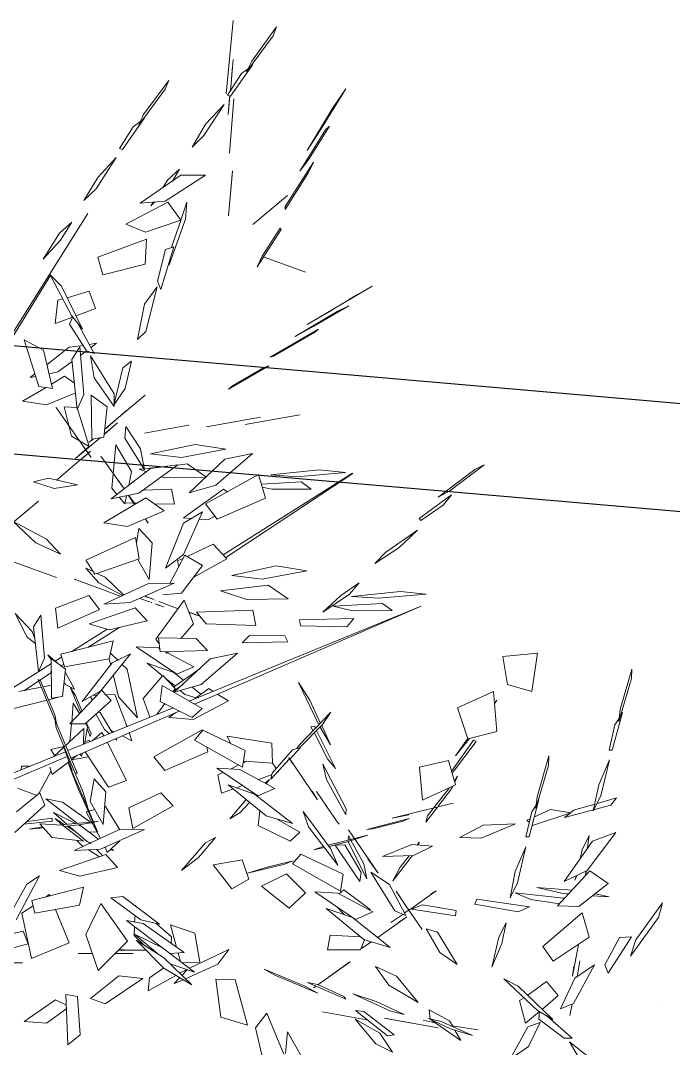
# Model space of a CAD drawing. Header units: metres. Extents: x 42 to 199, y -121 to 268.
# Drawn here: x 92.651 to 93.259, y -50.844 to -49.887 of the extents above; entities that cross this region are included whole.
import ezdxf

# ---------------------------------------------------------------- set-up
doc = ezdxf.new("R2010")
doc.units = ezdxf.units.M
doc.header["$LTSCALE"] = 0.3
doc.layers.get('0').update_dxf_attribs({"color": 8})
doc.layers.add('A-ELEVATION 3', color=8, linetype='Continuous')
doc.layers.add('A-LANDSCAPE', color=8, linetype='Continuous', lineweight=5)
doc.layers.add('DA HOUSE ARCH LAYOUT', color=8, linetype='Continuous', lineweight=9)

# ---------------------------------------------------------------- blocks, each defined once
blk = doc.blocks.new('02PTRX29')
at = {"color": 8, "linetype": 'Continuous', "transparency": 33554572}
for p, q in [((-0.2539, 0.38774), (-0.25105, 0.35675)), ((-0.27231, 0.38509), (-0.26187, 0.37054)), ((-0.27079, 0.38129), (-0.27231, 0.38509)), ((-0.25959, 0.36611), (-0.27079, 0.38129)), ((-0.26187, 0.37054), (-0.25959, 0.36611)), ((-0.25276, 0.35776), (-0.2539, 0.3713)), ((-0.2613, 0.36826), (-0.26225, 0.36915)), ((-0.26225, 0.36915), (-0.25276, 0.35574)), ((-0.2575, 0.36535), (-0.26054, 0.36763)), ((-0.25162, 0.35624), (-0.2575, 0.36535)), ((-0.25371, 0.36851), (-0.25276, 0.35789)), ((-0.22676, 0.36244), (-0.21614, 0.34802)), ((-0.22525, 0.35877), (-0.22676, 0.36244)), ((-0.2909, 0.34157), (-0.30153, 0.3589)), ((-0.30153, 0.3589), (-0.29603, 0.3508)), ((-0.25276, 0.35574), (-0.25162, 0.35624)), ((-0.21405, 0.34359), (-0.22525, 0.35877)), ((-0.25238, 0.3317), (-0.25428, 0.35472)), ((-0.25257, 0.35586), (-0.25238, 0.3551)), ((-0.25181, 0.34802), (-0.25257, 0.35574)), ((-0.25238, 0.3551), (-0.25181, 0.34802)), ((-0.24232, 0.34397), (-0.2501, 0.35232)), ((-0.24156, 0.33916), (-0.2501, 0.35232)), ((-0.29603, 0.3508), (-0.28521, 0.33284)), ((-0.21405, 0.34359), (-0.21614, 0.34802)), ((-0.23663, 0.33423), (-0.24232, 0.34397)), ((-0.21652, 0.34663), (-0.20722, 0.33322)), ((-0.21614, 0.34612), (-0.21652, 0.34663)), ((-0.21177, 0.34283), (-0.215, 0.34524)), ((-0.29299, 0.34157), (-0.2947, 0.34309)), ((-0.2947, 0.34309), (-0.28616, 0.32955)), ((-0.28217, 0.32411), (-0.29299, 0.34157)), ((-0.28521, 0.33284), (-0.2909, 0.34157)), ((-0.24156, 0.33916), (-0.23663, 0.33423)), ((-0.20589, 0.33372), (-0.21177, 0.34283)), ((-0.25238, 0.33221), (-0.25238, 0.3317)), ((-0.20722, 0.33322), (-0.20589, 0.33372)), ((-0.27591, 0.30918), (-0.28787, 0.32791)), ((-0.28787, 0.32791), (-0.28578, 0.32348)), ((-0.28616, 0.32955), (-0.28217, 0.32411)), ((-0.20456, 0.3298), (-0.19678, 0.32145)), ((-0.19602, 0.31665), (-0.20456, 0.3298)), ((-0.28578, 0.32348), (-0.27591, 0.30792)), ((-0.25371, 0.32424), (-0.252, 0.30526)), ((-0.25371, 0.32424), (-0.25371, 0.32411)), ((-0.25371, 0.32411), (-0.25238, 0.30981)), ((-0.23189, 0.32247), (-0.24232, 0.32247)), ((-0.24232, 0.32247), (-0.22525, 0.31146)), ((-0.21462, 0.31057), (-0.23189, 0.32247)), ((-0.22638, 0.32044), (-0.23132, 0.325)), ((-0.22828, 0.31981), (-0.23132, 0.325)), ((-0.2243, 0.31715), (-0.22638, 0.32044)), ((-0.19678, 0.32145), (-0.1909, 0.31171)), ((-0.27686, 0.31374), (-0.27667, 0.31361)), ((-0.26225, 0.30159), (-0.27686, 0.31374)), ((-0.1909, 0.31171), (-0.19602, 0.31665)), ((-0.27591, 0.30792), (-0.27591, 0.30918)), ((-0.23189, 0.30336), (-0.23435, 0.31095)), ((-0.23378, 0.30387), (-0.23435, 0.31095)), ((-0.23189, 0.30336), (-0.22638, 0.31095)), ((-0.22638, 0.31095), (-0.20855, 0.30172)), ((-0.22525, 0.31146), (-0.21462, 0.31057)), ((-0.22088, 0.31108), (-0.21917, 0.30944)), ((-0.21917, 0.30944), (-0.22031, 0.31095)), ((-0.19261, 0.30615), (-0.1446, 0.22999)), ((-0.2742, 0.29944), (-0.27382, 0.30007)), ((-0.26623, 0.28818), (-0.27382, 0.30007)), ((-0.22695, 0.28451), (-0.23378, 0.30387)), ((-0.2169, 0.2983), (-0.23189, 0.30336)), ((-0.22809, 0.29236), (-0.23189, 0.30324)), ((-0.20855, 0.30172), (-0.2169, 0.2983)), ((-0.18578, 0.30248), (-0.18103, 0.29489)), ((-0.18065, 0.29792), (-0.18578, 0.30248)), ((-0.26415, 0.28363), (-0.2742, 0.29944)), ((-0.17363, 0.28692), (-0.18065, 0.29792)), ((-0.22335, 0.27401), (-0.22885, 0.2921)), ((-0.22885, 0.2921), (-0.22543, 0.29097)), ((-0.22809, 0.29236), (-0.22809, 0.29172)), ((-0.21728, 0.29539), (-0.21671, 0.28477)), ((-0.19678, 0.2878), (-0.21728, 0.29539)), ((-0.18103, 0.29489), (-0.17363, 0.28692)), ((-0.26699, 0.2878), (-0.28445, 0.28135)), ((-0.26415, 0.28363), (-0.26623, 0.28818)), ((-0.22695, 0.28451), (-0.22733, 0.28704)), ((-0.22543, 0.29097), (-0.22202, 0.27756)), ((-0.19887, 0.28034), (-0.19678, 0.2878)), ((-0.21671, 0.28477), (-0.19887, 0.28034)), ((-0.28445, 0.28135), (-0.28426, 0.28148)), ((-0.18559, 0.26313), (-0.17667, 0.28034)), ((-0.17667, 0.28034), (-0.18141, 0.27553)), ((-0.17686, 0.28021), (-0.14555, 0.22936)), ((-0.30267, 0.26984), (-0.31272, 0.27553)), ((-0.28521, 0.25934), (-0.31272, 0.27553)), ((-0.22202, 0.27756), (-0.22335, 0.27401)), ((-0.21652, 0.26794), (-0.22183, 0.27515)), ((-0.21709, 0.2563), (-0.22183, 0.27515)), ((-0.18141, 0.27553), (-0.19033, 0.25731)), ((-0.19583, 0.26604), (-0.19318, 0.27338)), ((-0.19318, 0.27338), (-0.18388, 0.2706)), ((-0.18198, 0.27009), (-0.17989, 0.26959)), ((-0.17989, 0.26959), (-0.17875, 0.25972)), ((-0.29792, 0.26478), (-0.30286, 0.26718)), ((-0.30286, 0.26718), (-0.28806, 0.25858)), ((-0.28521, 0.25934), (-0.29565, 0.26528)), ((-0.21348, 0.25301), (-0.21652, 0.26794)), ((-0.18767, 0.26288), (-0.19583, 0.26604)), ((-0.28009, 0.25428), (-0.29792, 0.26478)), ((-0.19033, 0.25731), (-0.18559, 0.26313)), ((-0.18615, 0.26237), (-0.18615, 0.2625)), ((-0.18615, 0.2625), (-0.18483, 0.25947)), ((-0.17875, 0.25972), (-0.18615, 0.26237)), ((-0.28995, 0.25731), (-0.28844, 0.25605)), ((-0.26965, 0.24555), (-0.28995, 0.25731)), ((-0.28009, 0.25428), (-0.28806, 0.25858)), ((-0.19526, 0.24707), (-0.18824, 0.25997)), ((-0.18483, 0.25947), (-0.19204, 0.24821)), ((-0.28844, 0.25605), (-0.27098, 0.24593)), ((-0.21348, 0.25301), (-0.21709, 0.2563)), ((-0.17382, 0.24846), (-0.16566, 0.25276)), ((-0.16566, 0.25276), (-0.17192, 0.23315)), ((-0.19393, 0.2496), (-0.19621, 0.25137)), ((-0.19621, 0.25137), (-0.19318, 0.25086)), ((-0.19204, 0.24821), (-0.19526, 0.24707)), ((-0.19204, 0.24821), (-0.18957, 0.24631)), ((-0.18919, 0.24985), (-0.1909, 0.22974)), ((-0.18464, 0.24972), (-0.19071, 0.25048)), ((-0.18578, 0.24454), (-0.18919, 0.24985)), ((-0.17534, 0.24239), (-0.18464, 0.24972)), ((-0.17762, 0.23227), (-0.17382, 0.24846)), ((-0.27098, 0.24593), (-0.26965, 0.24555)), ((-0.21101, 0.24378), (-0.20836, 0.23227)), ((-0.20741, 0.241), (-0.21101, 0.24378)), ((-0.20361, 0.22999), (-0.19374, 0.24606)), ((-0.19374, 0.24606), (-0.19526, 0.23669)), ((-0.18805, 0.22341), (-0.18578, 0.24454)), ((-0.18596, 0.24365), (-0.17989, 0.23935)), ((-0.26908, 0.24188), (-0.252, 0.23189)), ((-0.26908, 0.24188), (-0.2668, 0.241)), ((-0.25371, 0.2334), (-0.2668, 0.241)), ((-0.20361, 0.22581), (-0.20741, 0.241)), ((-0.17989, 0.23935), (-0.17629, 0.23847)), ((-0.19526, 0.23669), (-0.20361, 0.22468)), ((-0.18691, 0.23454), (-0.18274, 0.23745)), ((-0.17724, 0.23404), (-0.18274, 0.23745)), ((-0.17059, 0.23733), (-0.16813, 0.23695)), ((-0.16813, 0.23695), (-0.17021, 0.23847)), ((-0.252, 0.23189), (-0.25371, 0.2334)), ((-0.20361, 0.22543), (-0.20836, 0.23227)), ((-0.17515, 0.22531), (-0.18748, 0.23037)), ((-0.17192, 0.23315), (-0.17762, 0.23227)), ((-0.17496, 0.23265), (-0.1649, 0.22683)), ((-0.21671, 0.22948), (-0.20115, 0.21633)), ((-0.20361, 0.22468), (-0.20361, 0.22999)), ((-0.19393, 0.22948), (-0.20077, 0.22455)), ((-0.19393, 0.22948), (-0.19431, 0.21089)), ((-0.1909, 0.22974), (-0.18805, 0.22341)), ((-0.1649, 0.22683), (-0.17515, 0.22531)), ((-0.19982, 0.21506), (-0.20893, 0.2229)), ((-0.19925, 0.21165), (-0.20077, 0.22455)), ((-0.19393, 0.20304), (-0.17913, 0.22417)), ((-0.19318, 0.20772), (-0.18824, 0.22366)), ((-0.18805, 0.22417), (-0.18255, 0.22455)), ((-0.18255, 0.22455), (-0.18559, 0.21203)), ((-0.17951, 0.22366), (-0.17913, 0.22417)), ((-0.25902, 0.21696), (-0.28217, 0.22113)), ((-0.2427, 0.21607), (-0.26547, 0.22012)), ((-0.19944, 0.21291), (-0.20513, 0.21772)), ((-0.2427, 0.21607), (-0.24327, 0.2162)), ((-0.23511, 0.21658), (-0.23511, 0.21683)), ((-0.21652, 0.21342), (-0.23511, 0.21671)), ((-0.23511, 0.21671), (-0.23511, 0.21658)), ((-0.20855, 0.2162), (-0.21481, 0.20671)), ((-0.20817, 0.21127), (-0.20855, 0.2162)), ((-0.20304, 0.21595), (-0.19944, 0.21278)), ((-0.19982, 0.21506), (-0.20115, 0.21633)), ((-0.25086, 0.20659), (-0.23796, 0.20861)), ((-0.23796, 0.20861), (-0.21898, 0.20456)), ((-0.21652, 0.19786), (-0.20817, 0.21127)), ((-0.19431, 0.21089), (-0.19925, 0.21165)), ((-0.19773, 0.21139), (-0.18729, 0.20266)), ((-0.19299, 0.2095), (-0.19488, 0.21089)), ((-0.18559, 0.21203), (-0.19318, 0.20772)), ((-0.24669, 0.1914), (-0.26206, 0.20481)), ((-0.25048, 0.20241), (-0.26206, 0.20481)), ((-0.23208, 0.20304), (-0.25086, 0.20659)), ((-0.21898, 0.20456), (-0.23208, 0.20304)), ((-0.21481, 0.20671), (-0.21652, 0.19786)), ((-0.21101, 0.19722), (-0.20437, 0.20848)), ((-0.20437, 0.20848), (-0.20266, 0.19014)), ((-0.19393, 0.20304), (-0.19128, 0.20696)), ((-0.19052, 0.20292), (-0.19374, 0.2057)), ((-0.19374, 0.2057), (-0.17932, 0.19356)), ((-0.19318, 0.20772), (-0.19261, 0.20734)), ((-0.18729, 0.20266), (-0.19261, 0.20734)), ((-0.35997, 0.20001), (-0.35599, 0.19798)), ((-0.34555, 0.189), (-0.35997, 0.20001)), ((-0.2353, 0.18812), (-0.25048, 0.20241)), ((-0.23454, 0.20039), (-0.2427, 0.19482)), ((-0.23056, 0.19988), (-0.23454, 0.20039)), ((-0.23056, 0.20001), (-0.21405, 0.18799)), ((-0.21898, 0.19836), (-0.23056, 0.20001)), ((-0.20798, 0.18963), (-0.19811, 0.20368)), ((-0.35599, 0.19798), (-0.34062, 0.18634)), ((-0.30456, 0.19634), (-0.25086, 0.16079)), ((-0.30456, 0.19634), (-0.30438, 0.19634)), ((-0.30438, 0.19634), (-0.30438, 0.19646)), ((-0.30438, 0.19646), (-0.24972, 0.16193)), ((-0.30134, 0.19672), (-0.29033, 0.19786)), ((-0.28103, 0.19495), (-0.30134, 0.19672)), ((-0.29033, 0.19786), (-0.26984, 0.19571)), ((-0.26984, 0.19571), (-0.28103, 0.19495)), ((-0.26756, 0.18584), (-0.26472, 0.19596)), ((-0.26472, 0.19596), (-0.24232, 0.18343)), ((-0.21652, 0.19824), (-0.22847, 0.19963)), ((-0.20247, 0.18559), (-0.21898, 0.19836)), ((-0.21746, 0.19697), (-0.21424, 0.19811)), ((-0.21424, 0.19811), (-0.21633, 0.19824)), ((-0.20987, 0.19115), (-0.21101, 0.19722)), ((-0.28692, 0.18976), (-0.28274, 0.1928)), ((-0.28274, 0.1928), (-0.26604, 0.19178)), ((-0.24669, 0.1914), (-0.2353, 0.18812)), ((-0.22543, 0.19444), (-0.24232, 0.19457)), ((-0.22373, 0.19495), (-0.22543, 0.19444)), ((-0.20494, 0.19393), (-0.20798, 0.18976)), ((-0.18824, 0.19153), (-0.17591, 0.19431)), ((-0.17837, 0.19001), (-0.18824, 0.19153)), ((-0.16965, 0.1928), (-0.17837, 0.19001)), ((-0.17591, 0.19431), (-0.16965, 0.1928)), ((-0.33246, 0.17724), (-0.34612, 0.18723)), ((-0.34271, 0.18293), (-0.34612, 0.18723)), ((-0.34062, 0.18634), (-0.34555, 0.189)), ((-0.27022, 0.18963), (-0.28692, 0.18976)), ((-0.26623, 0.19052), (-0.27022, 0.18963)), ((-0.24991, 0.18963), (-0.25162, 0.18849)), ((-0.24991, 0.18963), (-0.23303, 0.17762)), ((-0.22923, 0.18331), (-0.2279, 0.18976)), ((-0.2279, 0.18976), (-0.21614, 0.18925)), ((-0.21405, 0.18799), (-0.20247, 0.18559)), ((-0.21253, 0.18331), (-0.20987, 0.18698)), ((-0.20968, 0.18698), (-0.21234, 0.18318)), ((-0.20987, 0.18698), (-0.20968, 0.18698)), ((-0.20817, 0.18356), (-0.20893, 0.18685)), ((-0.20266, 0.19014), (-0.20494, 0.18736)), ((-0.34271, 0.18293), (-0.33322, 0.17648)), ((-0.24726, 0.17698), (-0.26756, 0.18584)), ((-0.24232, 0.18343), (-0.24726, 0.17698)), ((-0.22069, 0.18356), (-0.22923, 0.18331)), ((-0.22487, 0.18053), (-0.21709, 0.18609)), ((-0.19925, 0.17546), (-0.21709, 0.18609)), ((-0.21348, 0.18381), (-0.20836, 0.18394)), ((-0.20817, 0.18356), (-0.20589, 0.18622)), ((-0.17173, 0.18457), (-0.15712, 0.17243)), ((-0.17154, 0.18457), (-0.17173, 0.18457)), ((-0.24327, 0.17673), (-0.24631, 0.17825)), ((-0.241, 0.18015), (-0.23303, 0.17534)), ((-0.241, 0.18015), (-0.23303, 0.16206)), ((-0.22487, 0.18053), (-0.20931, 0.17395)), ((-0.33322, 0.17648), (-0.33246, 0.17724)), ((-0.23967, 0.17698), (-0.24327, 0.17673)), ((-0.23303, 0.17762), (-0.23644, 0.17724)), ((-0.22543, 0.15624), (-0.23303, 0.17534)), ((-0.2169, 0.17711), (-0.21803, 0.17534)), ((-0.21803, 0.17534), (-0.2169, 0.17698)), ((-0.2169, 0.17698), (-0.2169, 0.17711)), ((-0.20931, 0.17395), (-0.19925, 0.17546)), ((-0.16092, 0.17622), (-0.17515, 0.16851)), ((-0.17059, 0.16699), (-0.16092, 0.17622)), ((-0.33189, 0.1723), (-0.31842, 0.16307)), ((-0.32392, 0.16484), (-0.33189, 0.1723)), ((-0.21974, 0.16699), (-0.21405, 0.17306)), ((-0.2131, 0.16699), (-0.21405, 0.17306)), ((-0.25124, 0.16028), (-0.24555, 0.16648)), ((-0.24555, 0.16648), (-0.23454, 0.1613)), ((-0.21841, 0.15155), (-0.21974, 0.16699)), ((-0.21424, 0.16028), (-0.21272, 0.16927)), ((-0.21272, 0.16927), (-0.19166, 0.15965)), ((-0.17515, 0.16851), (-0.18103, 0.16218)), ((-0.18103, 0.16218), (-0.17059, 0.16699)), ((-0.32392, 0.16484), (-0.31386, 0.15826)), ((-0.31386, 0.15826), (-0.31842, 0.16307)), ((-0.2501, 0.16168), (-0.2501, 0.16155)), ((-0.23359, 0.1618), (-0.241, 0.15737)), ((-0.23359, 0.1618), (-0.22714, 0.14978)), ((-0.23303, 0.16206), (-0.22543, 0.15624)), ((-0.27212, 0.15725), (-0.28502, 0.15522)), ((-0.25333, 0.1532), (-0.27212, 0.15725)), ((-0.23739, 0.15244), (-0.25124, 0.16028)), ((-0.23208, 0.14574), (-0.241, 0.15737)), ((-0.23037, 0.1594), (-0.23303, 0.16054)), ((-0.23037, 0.1594), (-0.23094, 0.15687)), ((-0.21367, 0.16003), (-0.21841, 0.15155)), ((-0.19545, 0.15383), (-0.21424, 0.16028)), ((-0.19166, 0.15965), (-0.19545, 0.15383)), ((-0.16149, 0.15877), (-0.17932, 0.15231)), ((-0.26623, 0.15168), (-0.28502, 0.15522)), ((-0.25333, 0.1532), (-0.26623, 0.15168)), ((-0.19982, 0.15244), (-0.20779, 0.14485)), ((-0.1964, 0.15409), (-0.19982, 0.15244)), ((-0.19166, 0.15636), (-0.19716, 0.15016)), ((-0.19166, 0.15636), (-0.19488, 0.15484)), ((-0.17932, 0.15231), (-0.17913, 0.15231)), ((-0.29944, 0.14472), (-0.30722, 0.15004)), ((-0.30722, 0.15004), (-0.30305, 0.14536)), ((-0.2687, 0.14915), (-0.27724, 0.14333)), ((-0.24859, 0.14675), (-0.2687, 0.14915)), ((-0.22904, 0.14991), (-0.21044, 0.14181)), ((-0.21822, 0.14978), (-0.22904, 0.14991)), ((-0.19925, 0.14105), (-0.21822, 0.14978)), ((-0.20741, 0.14472), (-0.19716, 0.15016)), ((-0.18691, 0.15168), (-0.20665, 0.14434)), ((-0.18691, 0.15168), (-0.18729, 0.15143)), ((-0.32468, 0.14649), (-0.3355, 0.14536)), ((-0.3355, 0.14536), (-0.31538, 0.14359)), ((-0.304, 0.14434), (-0.32468, 0.14649)), ((-0.304, 0.14434), (-0.31538, 0.14359)), ((-0.30305, 0.14536), (-0.29185, 0.13764)), ((-0.29185, 0.13764), (-0.29944, 0.14472)), ((-0.25978, 0.14308), (-0.24859, 0.14675)), ((-0.2243, 0.14498), (-0.23208, 0.14574)), ((-0.22012, 0.14321), (-0.21671, 0.14447)), ((-0.22012, 0.14321), (-0.21671, 0.14434)), ((-0.21462, 0.14346), (-0.21841, 0.14207)), ((-0.19754, 0.1389), (-0.19299, 0.14472)), ((-0.19299, 0.14472), (-0.17894, 0.13941)), ((-0.2353, 0.10007), (-0.33341, 0.1403)), ((-0.33341, 0.1403), (-0.23758, 0.0988)), ((-0.32107, 0.1384), (-0.31709, 0.14143)), ((-0.31709, 0.14143), (-0.29622, 0.1403)), ((-0.30438, 0.13827), (-0.29622, 0.1403)), ((-0.27724, 0.14333), (-0.25978, 0.14308)), ((-0.23322, 0.14283), (-0.2372, 0.13271)), ((-0.22126, 0.12625), (-0.23322, 0.14283)), ((-0.22259, 0.14219), (-0.23075, 0.13916)), ((-0.22468, 0.13992), (-0.22107, 0.14118)), ((-0.22202, 0.1408), (-0.22468, 0.13992)), ((-0.22107, 0.14283), (-0.22107, 0.14283)), ((-0.22107, 0.14283), (-0.22088, 0.14283)), ((-0.22031, 0.14308), (-0.22012, 0.14321)), ((-0.22031, 0.14308), (-0.22031, 0.14308)), ((-0.21936, 0.14181), (-0.21955, 0.14181)), ((-0.21936, 0.14181), (-0.21936, 0.14169)), ((-0.21936, 0.14169), (-0.21936, 0.14181)), ((-0.2186, 0.14207), (-0.21879, 0.14207)), ((-0.21879, 0.14207), (-0.2186, 0.14207)), ((-0.21841, 0.14207), (-0.2186, 0.14207)), ((-0.2186, 0.14207), (-0.2186, 0.14194)), ((-0.21253, 0.13954), (-0.21765, 0.1341)), ((-0.21253, 0.13954), (-0.19318, 0.13271)), ((-0.19925, 0.14105), (-0.21044, 0.14181)), ((-0.17894, 0.13941), (-0.17989, 0.13093)), ((-0.30438, 0.13827), (-0.32107, 0.1384)), ((-0.28198, 0.13448), (-0.30494, 0.13498)), ((-0.30191, 0.13157), (-0.30494, 0.13498)), ((-0.26225, 0.13852), (-0.26358, 0.13207)), ((-0.23853, 0.13764), (-0.26225, 0.13852)), ((-0.24251, 0.13271), (-0.23853, 0.13764)), ((-0.2353, 0.13764), (-0.23986, 0.13599)), ((-0.23986, 0.13599), (-0.2353, 0.13751)), ((-0.17989, 0.13093), (-0.19754, 0.1389)), ((-0.17268, 0.13637), (-0.1742, 0.11828)), ((-0.17268, 0.13637), (-0.16965, 0.13157)), ((-0.16908, 0.12954), (-0.16187, 0.13713)), ((-0.16187, 0.13713), (-0.16699, 0.12714)), ((-0.28236, 0.13195), (-0.30191, 0.13157)), ((-0.28198, 0.13448), (-0.28236, 0.13195)), ((-0.26358, 0.13207), (-0.24251, 0.13271)), ((-0.2372, 0.13271), (-0.23189, 0.12663)), ((-0.21765, 0.1341), (-0.20153, 0.1303)), ((-0.19261, 0.12284), (-0.20608, 0.13131)), ((-0.19318, 0.13271), (-0.20153, 0.1303)), ((-0.20058, 0.13055), (-0.20077, 0.13055)), ((-0.20077, 0.13055), (-0.18578, 0.12107)), ((-0.17173, 0.11259), (-0.16965, 0.13157)), ((-0.27572, 0.12777), (-0.27705, 0.12512)), ((-0.26092, 0.1279), (-0.27572, 0.12777)), ((-0.25769, 0.12474), (-0.26092, 0.1279)), ((-0.24308, 0.12157), (-0.23834, 0.12663)), ((-0.2224, 0.12689), (-0.23834, 0.12663)), ((-0.22316, 0.12094), (-0.2224, 0.12689)), ((-0.22278, 0.12423), (-0.22126, 0.12625)), ((-0.16699, 0.12714), (-0.17059, 0.12436)), ((-0.17021, 0.12638), (-0.16908, 0.12954)), ((-0.27705, 0.12512), (-0.25769, 0.12474)), ((-0.21291, 0.12309), (-0.23018, 0.11145)), ((-0.22316, 0.12221), (-0.2224, 0.12258)), ((-0.2224, 0.12258), (-0.21291, 0.12309)), ((-0.20323, 0.12562), (-0.18122, 0.11993)), ((-0.20153, 0.11803), (-0.20323, 0.12562)), ((-0.38256, 0.12031), (-0.36794, 0.11904)), ((-0.38009, 0.10411), (-0.38256, 0.12031)), ((-0.36984, 0.10715), (-0.36794, 0.11904)), ((-0.2558, 0.12043), (-0.24422, 0.11803)), ((-0.2558, 0.12043), (-0.24043, 0.10715)), ((-0.22904, 0.10386), (-0.24422, 0.11803)), ((-0.24308, 0.12157), (-0.22316, 0.12094)), ((-0.23739, 0.11462), (-0.22619, 0.12056)), ((-0.22581, 0.12031), (-0.22657, 0.12094)), ((-0.22581, 0.12031), (-0.22543, 0.12094)), ((-0.20285, 0.11626), (-0.21063, 0.12005)), ((-0.21063, 0.12005), (-0.19811, 0.10449)), ((-0.20209, 0.12031), (-0.20532, 0.11727)), ((-0.20228, 0.11525), (-0.20153, 0.1179)), ((-0.18274, 0.11462), (-0.20153, 0.11803)), ((-0.18578, 0.12107), (-0.18615, 0.12119)), ((-0.18312, 0.1136), (-0.17705, 0.11816)), ((-0.18122, 0.11993), (-0.18274, 0.11462)), ((-0.17875, 0.11702), (-0.1816, 0.11879)), ((-0.17572, 0.11968), (-0.17989, 0.11601)), ((-0.17724, 0.1174), (-0.17572, 0.11968)), ((-0.17705, 0.11816), (-0.17724, 0.10133)), ((-0.1742, 0.11828), (-0.17173, 0.11259)), ((-0.42222, 0.10968), (-0.42241, 0.1136)), ((-0.42241, 0.1136), (-0.41747, 0.09652)), ((-0.23986, 0.11373), (-0.22885, 0.10614)), ((-0.23018, 0.11145), (-0.23739, 0.11462)), ((-0.21765, 0.11613), (-0.22885, 0.11221)), ((-0.2243, 0.11069), (-0.21765, 0.11613)), ((-0.20912, 0.1136), (-0.21348, 0.09311)), ((-0.20722, 0.1155), (-0.20912, 0.1136)), ((-0.19014, 0.09994), (-0.20285, 0.11626)), ((-0.18179, 0.10209), (-0.18312, 0.1136)), ((-0.18122, 0.11499), (-0.18255, 0.11575)), ((-0.1279, 0.08489), (-0.17724, 0.11601)), ((-0.4169, 0.09146), (-0.42222, 0.10968)), ((-0.22885, 0.11221), (-0.23303, 0.10892)), ((-0.22942, 0.10538), (-0.2243, 0.11095)), ((-0.22942, 0.10652), (-0.22543, 0.10968)), ((-0.2243, 0.11095), (-0.21595, 0.10121)), ((-0.20551, 0.10196), (-0.20342, 0.11082)), ((-0.17154, 0.10918), (-0.18805, 0.06971)), ((-0.18312, 0.11221), (-0.18691, 0.10513)), ((-0.17856, 0.09425), (-0.17249, 0.10867)), ((-0.17724, 0.11221), (-0.17724, 0.11272)), ((-0.16547, 0.10449), (-0.17724, 0.11221)), ((-0.17249, 0.10867), (-0.17154, 0.10918)), ((-0.36984, 0.10715), (-0.38009, 0.10411)), ((-0.2816, 0.10804), (-0.29014, 0.09007)), ((-0.28635, 0.10057), (-0.2816, 0.10804)), ((-0.24365, 0.10538), (-0.24555, 0.10424)), ((-0.24365, 0.10538), (-0.23796, 0.10121)), ((-0.24081, 0.09703), (-0.22392, 0.10665)), ((-0.24043, 0.10715), (-0.22904, 0.10386)), ((-0.23663, 0.10601), (-0.24043, 0.10298)), ((-0.23359, 0.10298), (-0.2317, 0.10449)), ((-0.23284, 0.10715), (-0.22904, 0.10462)), ((-0.23075, 0.10538), (-0.23037, 0.10563)), ((-0.22847, 0.10399), (-0.22942, 0.10538)), ((-0.22392, 0.10665), (-0.22316, 0.09994)), ((-0.20247, 0.10032), (-0.19849, 0.10462)), ((-0.19811, 0.10449), (-0.19014, 0.09994)), ((-0.19811, 0.10449), (-0.19811, 0.10437)), ((-0.19811, 0.10437), (-0.18502, 0.09045)), ((-0.18957, 0.09513), (-0.18521, 0.10576)), ((-0.18521, 0.10576), (-0.18729, 0.10247)), ((-0.18312, 0.10715), (-0.18691, 0.10513)), ((-0.18255, 0.10816), (-0.18312, 0.10715)), ((-0.17724, 0.1069), (-0.17363, 0.10614)), ((-0.16338, 0.10411), (-0.17287, 0.10601)), ((-0.36529, 0.08729), (-0.36396, 0.10411)), ((-0.36453, 0.09918), (-0.36529, 0.10057)), ((-0.36529, 0.10057), (-0.36434, 0.09931)), ((-0.34878, 0.09728), (-0.36396, 0.10411)), ((-0.2909, 0.09071), (-0.28635, 0.10057)), ((-0.24745, 0.10298), (-0.252, 0.10019)), ((-0.23701, 0.09235), (-0.252, 0.10019)), ((-0.23834, 0.10146), (-0.23359, 0.10298)), ((-0.22316, 0.09994), (-0.23663, 0.09324)), ((-0.23568, 0.09994), (-0.23606, 0.09981)), ((-0.21595, 0.10121), (-0.21879, 0.09336)), ((-0.21348, 0.09311), (-0.20551, 0.10196)), ((-0.20399, 0.10285), (-0.20912, 0.08931)), ((-0.20399, 0.10285), (-0.2002, 0.10272)), ((-0.19147, 0.09058), (-0.20247, 0.10032)), ((-0.1964, 0.1026), (-0.19488, 0.1026)), ((-0.1945, 0.10057), (-0.19374, 0.10196)), ((-0.18729, 0.10247), (-0.19014, 0.09577)), ((-0.18179, 0.10209), (-0.17724, 0.10133)), ((-0.1797, 0.10171), (-0.17591, 0.1007)), ((-0.1797, 0.10171), (-0.1797, 0.10171)), ((-0.17534, 0.10045), (-0.1613, 0.09703)), ((-0.41747, 0.09652), (-0.4169, 0.09146)), ((-0.35314, 0.08413), (-0.34878, 0.09728)), ((-0.23663, 0.09324), (-0.24081, 0.09703)), ((-0.2372, 0.09905), (-0.23739, 0.09893)), ((-0.1854, 0.07603), (-0.23113, 0.09589)), ((-0.22866, 0.09728), (-0.18407, 0.07919)), ((-0.22164, 0.0945), (-0.22506, 0.09905)), ((-0.21765, 0.09678), (-0.21746, 0.09678)), ((-0.19735, 0.09539), (-0.19735, 0.09564)), ((-0.18919, 0.09463), (-0.18634, 0.09918)), ((-0.18634, 0.09918), (-0.18578, 0.09096)), ((-0.41406, 0.07945), (-0.41842, 0.09526)), ((-0.41842, 0.09526), (-0.41766, 0.09399)), ((-0.41709, 0.09311), (-0.41519, 0.09007)), ((-0.29166, 0.0902), (-0.29527, 0.09539)), ((-0.29527, 0.09539), (-0.28179, 0.08147)), ((-0.22676, 0.09324), (-0.23701, 0.09235)), ((-0.2298, 0.09526), (-0.22676, 0.09324)), ((-0.20285, 0.08678), (-0.19773, 0.09526)), ((-0.19602, 0.0945), (-0.19963, 0.08805)), ((-0.19773, 0.09526), (-0.19716, 0.09551)), ((-0.17932, 0.09071), (-0.17856, 0.09425)), ((-0.17913, 0.08881), (-0.17875, 0.09159)), ((-0.41519, 0.09007), (-0.41273, 0.07945)), ((-0.35314, 0.08413), (-0.36529, 0.08729)), ((-0.29716, 0.0716), (-0.28919, 0.08767)), ((-0.29508, 0.0816), (-0.29147, 0.08982)), ((-0.29071, 0.08906), (-0.29508, 0.0816)), ((-0.28217, 0.08046), (-0.29166, 0.0902)), ((-0.28881, 0.08855), (-0.28825, 0.08957)), ((-0.28673, 0.08919), (-0.28825, 0.08957)), ((-0.28768, 0.08742), (-0.28673, 0.08919)), ((-0.25902, 0.07919), (-0.24118, 0.0878)), ((-0.24118, 0.0878), (-0.23758, 0.08362)), ((-0.241, 0.08742), (-0.24081, 0.08792)), ((-0.24081, 0.08792), (-0.2205, 0.07654)), ((-0.20247, 0.08767), (-0.20342, 0.08704)), ((-0.19963, 0.08805), (-0.20171, 0.08628)), ((-0.19849, 0.08691), (-0.19925, 0.08539)), ((-0.19431, 0.08324), (-0.19849, 0.08691)), ((-0.19204, 0.09096), (-0.19393, 0.0864)), ((-0.19356, 0.08514), (-0.19242, 0.0883)), ((-0.19242, 0.08906), (-0.19166, 0.09058)), ((-0.19109, 0.08198), (-0.19242, 0.08906)), ((-0.18502, 0.09045), (-0.19147, 0.09058)), ((-0.17818, 0.07666), (-0.1909, 0.08855)), ((-0.1909, 0.08855), (-0.19071, 0.08185)), ((-0.19071, 0.06123), (-0.17913, 0.08881)), ((-0.18559, 0.09045), (-0.18502, 0.08299)), ((-0.35542, 0.08362), (-0.35656, 0.08299)), ((-0.34745, 0.07097), (-0.35656, 0.08299)), ((-0.34631, 0.07059), (-0.35542, 0.08362)), ((-0.35371, 0.08413), (-0.3539, 0.08425)), ((-0.35371, 0.08413), (-0.34783, 0.07692)), ((-0.34783, 0.07692), (-0.35314, 0.08438)), ((-0.28825, 0.08653), (-0.29375, 0.07578)), ((-0.25143, 0.08527), (-0.27022, 0.08236)), ((-0.25788, 0.07224), (-0.23758, 0.08362)), ((-0.25295, 0.0821), (-0.25143, 0.08527)), ((-0.21006, 0.08678), (-0.2112, 0.08337)), ((-0.20703, 0.08539), (-0.2112, 0.08337)), ((-0.20077, 0.08274), (-0.20893, 0.06654)), ((-0.20437, 0.08425), (-0.20475, 0.08362)), ((-0.20418, 0.08413), (-0.20475, 0.08362)), ((-0.19356, 0.08514), (-0.19393, 0.0864)), ((-0.19318, 0.08349), (-0.19337, 0.08299)), ((-0.19128, 0.08299), (-0.19318, 0.08349)), ((-0.41273, 0.07945), (-0.41406, 0.07945)), ((-0.27895, 0.07957), (-0.28236, 0.08058)), ((-0.28236, 0.08058), (-0.278, 0.07565)), ((-0.28084, 0.08008), (-0.28179, 0.08147)), ((-0.27041, 0.06971), (-0.27895, 0.07957)), ((-0.2706, 0.07388), (-0.27022, 0.08236)), ((-0.25788, 0.07224), (-0.25902, 0.07919)), ((-0.24327, 0.07869), (-0.24289, 0.08071)), ((-0.22506, 0.07084), (-0.24327, 0.07869)), ((-0.20134, 0.06376), (-0.19147, 0.07869)), ((-0.18596, 0.07072), (-0.18255, 0.08021)), ((-0.00759, 0.00772), (-0.18312, 0.07869)), ((-0.17686, 0.0797), (-0.18255, 0.08096)), ((-0.17686, 0.0797), (-0.17856, 0.07704)), ((-0.40931, 0.06009), (-0.41292, 0.07527)), ((-0.41292, 0.07527), (-0.40836, 0.06477)), ((-0.38711, 0.07287), (-0.3873, 0.07692)), ((-0.3873, 0.07692), (-0.38237, 0.05971)), ((-0.34498, 0.07502), (-0.34783, 0.06477)), ((-0.33265, 0.07224), (-0.34498, 0.07502)), ((-0.29716, 0.0716), (-0.29375, 0.07578)), ((-0.28957, 0.05845), (-0.27743, 0.07628)), ((-0.27743, 0.07628), (-0.27914, 0.07363)), ((-0.278, 0.07565), (-0.27781, 0.07565)), ((-0.27781, 0.07565), (-0.26984, 0.06718)), ((-0.2706, 0.07388), (-0.27212, 0.0716)), ((-0.25845, 0.07477), (-0.2706, 0.07388)), ((-0.25826, 0.07401), (-0.25959, 0.07477)), ((-0.2205, 0.07654), (-0.22506, 0.07084)), ((-0.1928, 0.07654), (-0.18578, 0.07527)), ((-0.18407, 0.07426), (-0.19204, 0.0563)), ((-0.19033, 0.07818), (-0.18995, 0.07679)), ((-0.18995, 0.07679), (-0.18919, 0.07768)), ((-0.18407, 0.07426), (-0.18862, 0.06275)), ((-0.18786, 0.07717), (-0.18578, 0.0754)), ((-0.18502, 0.07489), (-0.18502, 0.07477)), ((-0.18502, 0.07477), (-0.18464, 0.07464)), ((-0.18464, 0.07464), (-0.17743, 0.06907)), ((-0.13947, 0.05794), (-0.18388, 0.07666)), ((-0.3818, 0.05478), (-0.38711, 0.07287)), ((-0.34745, 0.07097), (-0.3465, 0.06983)), ((-0.33265, 0.07224), (-0.33398, 0.05819)), ((-0.29185, 0.0735), (-0.30172, 0.05465)), ((-0.29337, 0.06705), (-0.29185, 0.0735)), ((-0.27306, 0.07021), (-0.27306, 0.07034)), ((-0.27306, 0.07021), (-0.2725, 0.06996)), ((-0.25675, 0.07122), (-0.27155, 0.06325)), ((-0.26984, 0.06718), (-0.27041, 0.06971)), ((-0.26434, 0.06009), (-0.24707, 0.07173)), ((-0.25675, 0.07122), (-0.24707, 0.07173)), ((-0.25276, 0.07135), (-0.25637, 0.07312)), ((-0.24745, 0.06895), (-0.24972, 0.06996)), ((-0.18805, 0.06971), (-0.1871, 0.06971)), ((-0.17743, 0.06907), (-0.17648, 0.07224)), ((-0.17705, 0.07059), (-0.17173, 0.06085)), ((-0.16452, 0.07261), (-0.16794, 0.07261)), ((-0.16433, 0.0711), (-0.16452, 0.07261)), ((-0.34878, 0.06844), (-0.34745, 0.06642)), ((-0.34764, 0.06591), (-0.34878, 0.06844)), ((-0.30153, 0.05199), (-0.29337, 0.06705)), ((-0.26472, 0.06692), (-0.27041, 0.06907)), ((-0.26737, 0.0654), (-0.26927, 0.06692)), ((-0.26927, 0.06692), (-0.26794, 0.06515)), ((-0.24897, 0.06123), (-0.24745, 0.06895)), ((-0.20134, 0.06376), (-0.20893, 0.06654)), ((-0.2002, 0.06174), (-0.19526, 0.0673)), ((-0.19356, 0.05769), (-0.19526, 0.0673)), ((-0.40836, 0.06477), (-0.40609, 0.05377)), ((-0.33398, 0.05819), (-0.34783, 0.06477)), ((-0.34669, 0.06414), (-0.34574, 0.06249)), ((-0.34574, 0.06249), (-0.34062, 0.05566)), ((-0.34517, 0.06338), (-0.33606, 0.05161)), ((-0.29792, 0.04908), (-0.28919, 0.06186)), ((-0.2873, 0.06199), (-0.28957, 0.05845)), ((-0.26301, 0.06085), (-0.27895, 0.04833)), ((-0.27155, 0.06325), (-0.26434, 0.06009)), ((-0.26794, 0.05161), (-0.25181, 0.06477)), ((-0.25181, 0.06477), (-0.26301, 0.06085)), ((-0.26168, 0.06136), (-0.26206, 0.06161)), ((-0.25542, 0.06351), (-0.25788, 0.06439)), ((-0.25409, 0.063), (-0.24897, 0.06123)), ((-0.22335, 0.06136), (-0.22866, 0.05579)), ((-0.22335, 0.06136), (-0.20987, 0.05503)), ((-0.2002, 0.06174), (-0.19906, 0.04795)), ((-0.18862, 0.06275), (-0.19659, 0.04491)), ((-0.19242, 0.05541), (-0.19071, 0.06123)), ((-0.17439, 0.05617), (-0.1723, 0.06136)), ((-0.1723, 0.06136), (-0.16243, 0.05326)), ((-0.17116, 0.06022), (-0.16281, 0.06338)), ((-0.41349, 0.05617), (-0.41595, 0.05921)), ((-0.40779, 0.0568), (-0.41595, 0.05921)), ((-0.40609, 0.05377), (-0.40931, 0.06009)), ((-0.39774, 0.05402), (-0.40685, 0.05655)), ((-0.37895, 0.04276), (-0.38313, 0.05857)), ((-0.38313, 0.05857), (-0.38275, 0.05769)), ((-0.38237, 0.05971), (-0.3818, 0.05478)), ((-0.38218, 0.05655), (-0.38009, 0.05326)), ((-0.34688, 0.05705), (-0.32107, 0.0506)), ((-0.26358, 0.06034), (-0.26377, 0.06047)), ((-0.25694, 0.05301), (-0.26092, 0.05731)), ((-0.2594, 0.05857), (-0.25257, 0.05035)), ((-0.19906, 0.04795), (-0.19356, 0.05769)), ((-0.19374, 0.04896), (-0.18179, 0.05743)), ((-0.17477, 0.05883), (-0.18824, 0.04845)), ((-0.18179, 0.05743), (-0.17477, 0.05883)), ((-0.41349, 0.05617), (-0.39394, 0.05098)), ((-0.39641, 0.05288), (-0.39774, 0.05402)), ((-0.38806, 0.05427), (-0.3966, 0.05288)), ((-0.38047, 0.04757), (-0.3966, 0.05288)), ((-0.39622, 0.05263), (-0.39641, 0.05288)), ((-0.39394, 0.05098), (-0.39622, 0.05263)), ((-0.38806, 0.05427), (-0.38123, 0.05124)), ((-0.38009, 0.05326), (-0.37762, 0.04276)), ((-0.33531, 0.04896), (-0.34024, 0.05528)), ((-0.30172, 0.05465), (-0.30153, 0.05199)), ((-0.2835, 0.05351), (-0.29508, 0.03783)), ((-0.29299, 0.0563), (-0.29356, 0.05541)), ((-0.28578, 0.04693), (-0.2835, 0.05351)), ((-0.26453, 0.04757), (-0.26528, 0.05377)), ((-0.25257, 0.05035), (-0.25694, 0.05301)), ((-0.21158, 0.0463), (-0.22866, 0.05579)), ((-0.20987, 0.05503), (-0.21158, 0.0463)), ((-0.20001, 0.05554), (-0.20608, 0.04567)), ((-0.19982, 0.05541), (-0.20001, 0.05554)), ((-0.19185, 0.05339), (-0.19792, 0.042)), ((-0.19204, 0.0563), (-0.19659, 0.04491)), ((-0.19318, 0.05364), (-0.19545, 0.05427)), ((-0.1928, 0.05351), (-0.19185, 0.05339)), ((-0.18729, 0.04845), (-0.17799, 0.05301)), ((-0.18369, 0.04807), (-0.17799, 0.05301)), ((-0.16168, 0.04453), (-0.17439, 0.05617)), ((-0.37952, 0.05035), (-0.378, 0.04984)), ((-0.37914, 0.04883), (-0.378, 0.04984)), ((-0.37326, 0.0482), (-0.35865, 0.04213)), ((-0.3596, 0.04769), (-0.37326, 0.0482)), ((-0.33606, 0.05161), (-0.33531, 0.04896)), ((-0.32828, 0.05048), (-0.32563, 0.04934)), ((-0.31045, 0.04592), (-0.32828, 0.05048)), ((-0.32107, 0.0506), (-0.3281, 0.05212)), ((-0.32563, 0.04934), (-0.31291, 0.04617)), ((-0.29868, 0.04807), (-0.29792, 0.04908)), ((-0.27269, 0.0501), (-0.28217, 0.04478)), ((-0.26794, 0.05161), (-0.27895, 0.04833)), ((-0.189, 0.04782), (-0.19716, 0.04162)), ((-0.19697, 0.04934), (-0.19507, 0.04908)), ((-0.19507, 0.04896), (-0.19697, 0.04934)), ((-0.19488, 0.04908), (-0.1797, 0.04769)), ((-0.18862, 0.04782), (-0.19488, 0.04883)), ((-0.1945, 0.04845), (-0.19412, 0.04871)), ((-0.18862, 0.04782), (-0.18236, 0.04719)), ((-0.18255, 0.04795), (-0.17875, 0.05048)), ((-0.1723, 0.0482), (-0.18179, 0.04769)), ((-0.17875, 0.05048), (-0.18141, 0.04795)), ((-0.17743, 0.04934), (-0.17743, 0.0506)), ((-0.17743, 0.0506), (-0.16699, 0.04921)), ((-0.17743, 0.04934), (-0.16566, 0.04807)), ((-0.17743, 0.04251), (-0.1723, 0.0482)), ((-0.40571, 0.04099), (-0.41557, 0.04453)), ((-0.40343, 0.02846), (-0.41557, 0.04453)), ((-0.38047, 0.04757), (-0.38028, 0.04769)), ((-0.3596, 0.04769), (-0.34973, 0.04251)), ((-0.30267, 0.04567), (-0.31519, 0.02733)), ((-0.31291, 0.04617), (-0.31045, 0.04592)), ((-0.3095, 0.0358), (-0.30267, 0.04567)), ((-0.28578, 0.04693), (-0.29811, 0.03074)), ((-0.28217, 0.04478), (-0.278, 0.04086)), ((-0.278, 0.04086), (-0.26453, 0.04757)), ((-0.2057, 0.04567), (-0.21652, 0.0458)), ((-0.21652, 0.0458), (-0.19792, 0.03757)), ((-0.18672, 0.03694), (-0.2057, 0.04567)), ((-0.19299, 0.04478), (-0.19621, 0.04491)), ((-0.18445, 0.04744), (-0.19223, 0.04074)), ((-0.18179, 0.04769), (-0.19071, 0.04086)), ((-0.18862, 0.04769), (-0.18976, 0.04719)), ((-0.18748, 0.04491), (-0.18369, 0.04731)), ((-0.16775, 0.04605), (-0.17382, 0.04655)), ((-0.16775, 0.04605), (-0.17344, 0.04693)), ((-0.39375, 0.02391), (-0.40571, 0.04099)), ((-0.40438, 0.04327), (-0.40343, 0.03745)), ((-0.40134, 0.03719), (-0.40438, 0.04327)), ((-0.37762, 0.04276), (-0.37895, 0.04276)), ((-0.34973, 0.04251), (-0.35865, 0.04213)), ((-0.33815, 0.03884), (-0.32942, 0.03947)), ((-0.33246, 0.04048), (-0.33227, 0.03922)), ((-0.3317, 0.03922), (-0.33246, 0.04048)), ((-0.32942, 0.03947), (-0.31709, 0.03441)), ((-0.3021, 0.04061), (-0.31083, 0.04339)), ((-0.31083, 0.04339), (-0.29413, 0.03922)), ((-0.30248, 0.04061), (-0.31045, 0.02505)), ((-0.30912, 0.03137), (-0.30267, 0.04314)), ((-0.30798, 0.0277), (-0.30115, 0.03934)), ((-0.29697, 0.03922), (-0.30741, 0.02391)), ((-0.30267, 0.04314), (-0.30248, 0.04124)), ((-0.29451, 0.03871), (-0.3021, 0.04061)), ((-0.30115, 0.03934), (-0.29697, 0.03922)), ((-0.24232, 0.04023), (-0.2465, 0.04251)), ((-0.23929, 0.03403), (-0.2465, 0.04251)), ((-0.24232, 0.04023), (-0.23208, 0.02859)), ((-0.20608, 0.04111), (-0.20077, 0.03618)), ((-0.19223, 0.04074), (-0.19393, 0.0401)), ((-0.19393, 0.0401), (-0.19356, 0.03998)), ((-0.19356, 0.03998), (-0.19299, 0.04048)), ((-0.19071, 0.04086), (-0.17743, 0.04251)), ((-0.19052, 0.03858), (-0.18805, 0.04111)), ((-0.40134, 0.03719), (-0.40058, 0.0334)), ((-0.37762, 0.03858), (-0.37402, 0.02328)), ((-0.37307, 0.02808), (-0.37762, 0.03858)), ((-0.33018, 0.03492), (-0.33815, 0.03884)), ((-0.31709, 0.03441), (-0.33018, 0.03492)), ((-0.32961, 0.03479), (-0.32145, 0.02416)), ((-0.32449, 0.02998), (-0.32828, 0.03479)), ((-0.30039, 0.02695), (-0.28255, 0.03542)), ((-0.29811, 0.03074), (-0.29508, 0.03783)), ((-0.29242, 0.03821), (-0.28806, 0.03732)), ((-0.28806, 0.03732), (-0.29204, 0.03871)), ((-0.28255, 0.03542), (-0.27895, 0.03137)), ((-0.20513, 0.02986), (-0.2002, 0.0353)), ((-0.20342, 0.03694), (-0.20247, 0.0377)), ((-0.20209, 0.03732), (-0.20342, 0.03694)), ((-0.20077, 0.03618), (-0.19982, 0.03833)), ((-0.2002, 0.0353), (-0.18065, 0.02846)), ((-0.19963, 0.03821), (-0.19982, 0.03808)), ((-0.19887, 0.03479), (-0.19621, 0.03745)), ((-0.19792, 0.03757), (-0.18672, 0.03694)), ((-0.1928, 0.03719), (-0.19754, 0.03428)), ((-0.31519, 0.02733), (-0.31083, 0.03352)), ((-0.31045, 0.02505), (-0.30912, 0.03137)), ((-0.27895, 0.03137), (-0.29925, 0.01986)), ((-0.27515, 0.03112), (-0.27933, 0.03264)), ((-0.27933, 0.03264), (-0.26832, 0.02998)), ((-0.25997, 0.02733), (-0.27515, 0.03112)), ((-0.25769, 0.03302), (-0.26054, 0.02492)), ((-0.24555, 0.03087), (-0.25769, 0.03302)), ((-0.25333, 0.02075), (-0.24555, 0.03087)), ((-0.23208, 0.02859), (-0.23929, 0.03403)), ((-0.40457, 0.02834), (-0.41235, 0.02302)), ((-0.39091, 0.01354), (-0.40457, 0.02834)), ((-0.40343, 0.02846), (-0.39375, 0.02391)), ((-0.40286, 0.02644), (-0.40324, 0.02834)), ((-0.40267, 0.02619), (-0.40305, 0.02821)), ((-0.39831, 0.02442), (-0.39926, 0.02644)), ((-0.39888, 0.02619), (-0.39831, 0.02442)), ((-0.37098, 0.01695), (-0.37307, 0.02808)), ((-0.32145, 0.02416), (-0.32449, 0.02998)), ((-0.32221, 0.01151), (-0.31216, 0.02783)), ((-0.31216, 0.02783), (-0.31994, 0.02264)), ((-0.30741, 0.02391), (-0.30798, 0.0277)), ((-0.29925, 0.01986), (-0.30039, 0.02695)), ((-0.28445, 0.0191), (-0.27648, 0.02707)), ((-0.27648, 0.02707), (-0.26585, 0.02189)), ((-0.26832, 0.02998), (-0.25997, 0.02733)), ((-0.18919, 0.02619), (-0.20513, 0.02986)), ((-0.18065, 0.02846), (-0.18919, 0.02619)), ((-0.1668, 0.02277), (-0.17211, 0.02631)), ((-0.17211, 0.02631), (-0.16224, 0.00772)), ((-0.40001, 0.01328), (-0.41235, 0.02302)), ((-0.37402, 0.02328), (-0.37098, 0.01695)), ((-0.31994, 0.02264), (-0.32696, 0.00949)), ((-0.26585, 0.02189), (-0.27762, 0.01265)), ((-0.26054, 0.02492), (-0.25333, 0.02075)), ((-0.15712, 0.00531), (-0.1668, 0.02277)), ((-0.41273, 0.01733), (-0.40704, 0.01872)), ((-0.4059, 0.01784), (-0.41273, 0.01733)), ((-0.39717, 0.02024), (-0.38218, 0.02138)), ((-0.39261, 0.01898), (-0.39584, 0.01872)), ((-0.39356, 0.01683), (-0.37307, 0.0191)), ((-0.38218, 0.02138), (-0.39261, 0.01898)), ((-0.37307, 0.0191), (-0.37971, 0.01632)), ((-0.33739, 0.01847), (-0.33967, 0.01999)), ((-0.32828, 0.01177), (-0.33967, 0.01999)), ((-0.32734, 0.0129), (-0.32278, 0.01974)), ((-0.32278, 0.01974), (-0.32696, 0.01366)), ((-0.29811, 0.01898), (-0.31291, 0.01101)), ((-0.31178, 0.01202), (-0.30077, 0.02037)), ((-0.3057, 0.00784), (-0.28844, 0.01948)), ((-0.30077, 0.02037), (-0.29868, 0.0186)), ((-0.28844, 0.01948), (-0.29811, 0.01898)), ((-0.27762, 0.01265), (-0.28445, 0.0191)), ((-0.22278, 0.00582), (-0.20741, 0.01758)), ((-0.20741, 0.01758), (-0.20228, 0.01695)), ((-0.19071, 0.02151), (-0.16889, 0.01581)), ((-0.189, 0.01392), (-0.19071, 0.02151)), ((-0.17629, 0.01834), (-0.17667, 0.01771)), ((-0.17629, 0.01834), (-0.17496, 0.01733)), ((-0.4336, 0.0086), (-0.43531, 0.01493)), ((-0.43531, 0.01493), (-0.42411, -0.00076)), ((-0.40001, 0.01328), (-0.39091, 0.01354)), ((-0.39375, 0.01657), (-0.39356, 0.01683)), ((-0.37971, 0.01632), (-0.39185, 0.01442)), ((-0.35694, 0.01645), (-0.37914, 0.01316)), ((-0.37914, 0.01316), (-0.3744, 0.01101)), ((-0.35599, 0.0143), (-0.3744, 0.01101)), ((-0.35599, 0.0143), (-0.35694, 0.01645)), ((-0.34821, 0.01164), (-0.33398, 0.01404)), ((-0.32923, 0.01214), (-0.33398, 0.01404)), ((-0.32696, 0.01366), (-0.33379, 0.00354)), ((-0.29754, 0.01328), (-0.30096, 0.00974)), ((-0.20228, 0.01695), (-0.215, 0.00772)), ((-0.21253, 0.01379), (-0.21386, 0.01265)), ((-0.21253, 0.01379), (-0.21253, 0.01366)), ((-0.21253, 0.01366), (-0.21253, 0.01379)), ((-0.20931, -0.00139), (-0.19811, 0.01455)), ((-0.19811, 0.01455), (-0.19166, 0.00152)), ((-0.17021, 0.0105), (-0.189, 0.01392)), ((-0.16889, 0.01581), (-0.17021, 0.0105)), ((-0.16471, 0.0105), (-0.16946, 0.01366)), ((-0.40438, 0.00038), (-0.40134, 0.01063)), ((-0.40134, 0.01063), (-0.38483, -0.00354)), ((-0.34821, 0.01164), (-0.34783, 0.00936)), ((-0.34783, 0.00936), (-0.32923, 0.01214)), ((-0.32639, 0.01063), (-0.3281, 0.01177)), ((-0.315, 0.00025), (-0.32734, 0.00898)), ((-0.32734, 0.00898), (-0.32373, 0.00658)), ((-0.32696, 0.00949), (-0.32221, 0.01151)), ((-0.32639, 0.01063), (-0.32639, 0.0105)), ((-0.32563, 0.00999), (-0.3205, 0.00658)), ((-0.31291, 0.01101), (-0.3057, 0.00784)), ((-0.31178, 0.01202), (-0.3114, 0.01177)), ((-0.30912, -0.00063), (-0.29318, 0.01252)), ((-0.29318, 0.01252), (-0.30438, 0.0086)), ((-0.21253, 0.00949), (-0.21234, 0.0067)), ((-0.18464, -0.00202), (-0.17894, 0.01202)), ((-0.16471, 0.0105), (-0.1687, -0.00873)), ((-0.42184, -0.00772), (-0.4336, 0.0086)), ((-0.36927, 0.00645), (-0.36738, -0.00228)), ((-0.36624, 0.00038), (-0.36927, 0.00645)), ((-0.30438, 0.0086), (-0.32031, -0.00405)), ((-0.30456, 0.00848), (-0.30475, 0.00848)), ((-0.22752, 0.00557), (-0.23777, 0.00202)), ((-0.23758, -0.01442), (-0.20893, 0.00746)), ((-0.21595, 0.00607), (-0.23322, -0.0062)), ((-0.22999, -0.00392), (-0.22752, 0.00557)), ((-0.22145, 0.00607), (-0.2279, 0.00051)), ((-0.215, 0.00772), (-0.22278, 0.00582)), ((-0.20893, 0.00746), (-0.21595, 0.00607)), ((-0.21234, 0.00481), (-0.21215, 0.00101)), ((-0.41709, 0.00025), (-0.42222, 0.00051)), ((-0.42222, 0.00051), (-0.41235, -0.01493)), ((-0.41102, -0.01139), (-0.41709, 0.00025)), ((-0.3892, -0.00974), (-0.40438, 0.00038)), ((-0.3632, -0.01227), (-0.36624, 0.00038)), ((-0.34024, 0.0024), (-0.34859, -0.01126)), ((-0.3355, 0.00392), (-0.34119, -0.0062)), ((-0.34024, 0.0024), (-0.3355, 0.00392)), ((-0.30779, 0.00051), (-0.29489, 0.00114)), ((-0.29489, 0.00114), (-0.29375, -0.00506)), ((-0.23777, 0.00202), (-0.23986, -0.01025)), ((-0.2279, 0.00051), (-0.22771, -0.00228)), ((-0.22411, -0.00417), (-0.21234, 0.00164)), ((-0.22202, -0.00658), (-0.21234, 0.00164)), ((-0.21215, 0.00101), (-0.21652, -0.00316)), ((-0.19166, 0.00152), (-0.19697, -0.01379)), ((-0.16528, 0.00291), (-0.16737, -0.0024)), ((-0.16528, 0.00291), (-0.15902, 0.00152)), ((-0.42411, -0.00076), (-0.42184, -0.00772)), ((-0.39736, -0.01619), (-0.39982, -0.00278)), ((-0.38483, -0.00354), (-0.3892, -0.00974)), ((-0.36738, -0.00228), (-0.3632, -0.01227)), ((-0.32031, -0.00405), (-0.30912, -0.00063)), ((-0.30836, -0.0043), (-0.31234, -0.00164)), ((-0.30779, -0.00506), (-0.3095, -0.00076)), ((-0.30874, -0.00392), (-0.30836, -0.0043)), ((-0.22468, -0.01278), (-0.21291, -0.00089)), ((-0.21291, -0.00089), (-0.22449, -0.00822)), ((-0.19697, -0.01379), (-0.20931, -0.00139)), ((-0.1687, -0.00873), (-0.18464, -0.00202)), ((-0.16737, -0.0024), (-0.152, -0.00658)), ((-0.34859, -0.01126), (-0.34119, -0.0062)), ((-0.30779, -0.00506), (-0.29375, -0.00506)), ((-0.25219, -0.00481), (-0.23549, -0.01278)), ((-0.24745, -0.01101), (-0.25219, -0.00481)), ((-0.23644, -0.01986), (-0.22449, -0.00822)), ((-0.22733, -0.00658), (-0.23322, -0.0062)), ((-0.2317, -0.00987), (-0.23075, -0.00645)), ((-0.20779, -0.00506), (-0.21728, -0.00519)), ((-0.21728, -0.00519), (-0.2057, -0.00519)), ((-0.20418, -0.00658), (-0.21177, -0.00658)), ((-0.2057, -0.00506), (-0.20779, -0.00506)), ((-0.18843, -0.00658), (-0.1945, -0.00658)), ((-0.41235, -0.01493), (-0.41102, -0.01139)), ((-0.39831, -0.01695), (-0.40666, -0.01139)), ((-0.39774, -0.0277), (-0.40666, -0.01139)), ((-0.40039, -0.00961), (-0.39926, -0.01645)), ((-0.39736, -0.01619), (-0.39793, -0.01189)), ((-0.32297, -0.01607), (-0.31405, -0.01202)), ((-0.31975, -0.01999), (-0.31405, -0.01202)), ((-0.30343, -0.01012), (-0.28976, -0.01974)), ((-0.30324, -0.01012), (-0.30343, -0.01012)), ((-0.29166, -0.01834), (-0.30324, -0.01012)), ((-0.24745, -0.01101), (-0.23378, -0.0172)), ((-0.23246, -0.0105), (-0.23986, -0.01025)), ((-0.23758, -0.01442), (-0.22733, -0.01088)), ((-0.22468, -0.01278), (-0.23644, -0.01986)), ((-0.2186, -0.01683), (-0.22468, -0.01265)), ((-0.15371, -0.0105), (-0.1649, -0.0105)), ((-0.39223, -0.02998), (-0.39831, -0.01695)), ((-0.36832, -0.01733), (-0.38256, -0.03061)), ((-0.3744, -0.02037), (-0.36832, -0.01733)), ((-0.32297, -0.01607), (-0.33208, -0.02733)), ((-0.28976, -0.02328), (-0.27155, -0.01569)), ((-0.26699, -0.01316), (-0.28426, -0.02037)), ((-0.27155, -0.01569), (-0.26699, -0.01316)), ((-0.23454, -0.01341), (-0.23227, -0.01581)), ((-0.23132, -0.01493), (-0.23435, -0.01328)), ((-0.22904, -0.01923), (-0.23132, -0.01683)), ((-0.2298, -0.01581), (-0.21803, -0.02227)), ((-0.21803, -0.02227), (-0.2186, -0.01683)), ((-0.21576, -0.01708), (-0.2057, -0.01594)), ((-0.19982, -0.02783), (-0.21576, -0.01708)), ((-0.2057, -0.01594), (-0.19374, -0.02555)), ((-0.38635, -0.01834), (-0.39129, -0.02429)), ((-0.38901, -0.03441), (-0.3744, -0.02037)), ((-0.37838, -0.02416), (-0.38635, -0.01834)), ((-0.33208, -0.02733), (-0.31975, -0.01999)), ((-0.30153, -0.02581), (-0.2854, -0.01885)), ((-0.30077, -0.02467), (-0.28957, -0.01961)), ((-0.28426, -0.02037), (-0.28976, -0.02328)), ((-0.28957, -0.01961), (-0.2854, -0.01885)), ((-0.28787, -0.021), (-0.289, -0.02037)), ((-0.25997, -0.03681), (-0.25485, -0.01771)), ((-0.25485, -0.01771), (-0.24669, -0.01746)), ((-0.24669, -0.01746), (-0.24878, -0.0334)), ((-0.23284, -0.01771), (-0.22904, -0.01923)), ((-0.38464, -0.03011), (-0.39129, -0.02429)), ((-0.37686, -0.0253), (-0.37497, -0.02644)), ((-0.30456, -0.02366), (-0.3205, -0.03087)), ((-0.31443, -0.02682), (-0.30456, -0.02366)), ((-0.30077, -0.02467), (-0.30153, -0.02581)), ((-0.19374, -0.02555), (-0.19982, -0.02783)), ((-0.18824, -0.02467), (-0.18938, -0.04086)), ((-0.18331, -0.02391), (-0.18824, -0.02467)), ((-0.18407, -0.04516), (-0.18331, -0.02391)), ((-0.39223, -0.02998), (-0.39774, -0.0277)), ((-0.39622, -0.03277), (-0.39717, -0.02796)), ((-0.37743, -0.03605), (-0.37497, -0.02644)), ((-0.34536, -0.03504), (-0.33682, -0.03036)), ((-0.3372, -0.03428), (-0.33682, -0.03036)), ((-0.3262, -0.03239), (-0.31443, -0.02682)), ((-0.17515, -0.03605), (-0.18369, -0.02973)), ((-0.1835, -0.02834), (-0.17894, -0.02619)), ((-0.17894, -0.02619), (-0.16566, -0.0353)), ((-0.39717, -0.04238), (-0.38654, -0.03302)), ((-0.38313, -0.03428), (-0.39375, -0.04238)), ((-0.38256, -0.03061), (-0.38901, -0.03441)), ((-0.37743, -0.03605), (-0.38332, -0.03112)), ((-0.38313, -0.03428), (-0.38332, -0.03112)), ((-0.33777, -0.03466), (-0.35011, -0.04339)), ((-0.33644, -0.03403), (-0.34574, -0.03833)), ((-0.34176, -0.0353), (-0.33644, -0.03403)), ((-0.31785, -0.0339), (-0.34062, -0.03795)), ((-0.31842, -0.03403), (-0.34062, -0.03795)), ((-0.3262, -0.03239), (-0.3205, -0.03087)), ((-0.30912, -0.03112), (-0.32202, -0.04099)), ((-0.31918, -0.04137), (-0.3057, -0.03061)), ((-0.30551, -0.03428), (-0.31595, -0.04023)), ((-0.30551, -0.03428), (-0.31424, -0.04478)), ((-0.31026, -0.03454), (-0.29166, -0.03125)), ((-0.31026, -0.03441), (-0.31026, -0.03466)), ((-0.31026, -0.03466), (-0.31026, -0.03454)), ((-0.3057, -0.03061), (-0.30912, -0.03112)), ((-0.26813, -0.03175), (-0.27534, -0.04908)), ((-0.26813, -0.03175), (-0.26339, -0.03795)), ((-0.25997, -0.03681), (-0.24878, -0.0334)), ((-0.38369, -0.03567), (-0.37876, -0.0458)), ((-0.37838, -0.03757), (-0.38369, -0.03567)), ((-0.37098, -0.05124), (-0.37838, -0.03757)), ((-0.3465, -0.03707), (-0.35732, -0.03884)), ((-0.35447, -0.03846), (-0.35732, -0.03884)), ((-0.35504, -0.04124), (-0.34176, -0.0353)), ((-0.34574, -0.03833), (-0.35504, -0.04124)), ((-0.35011, -0.04339), (-0.34764, -0.03896)), ((-0.34688, -0.03757), (-0.34536, -0.03504)), ((-0.33929, -0.0358), (-0.33417, -0.03479)), ((-0.26661, -0.05174), (-0.26339, -0.03795)), ((-0.16566, -0.0353), (-0.17515, -0.03605)), ((-0.39375, -0.04238), (-0.39717, -0.04238)), ((-0.31918, -0.04137), (-0.32202, -0.04099)), ((-0.32126, -0.0482), (-0.31595, -0.04023)), ((-0.27686, -0.03972), (-0.28692, -0.05731)), ((-0.2761, -0.04883), (-0.27686, -0.03972)), ((-0.18938, -0.04086), (-0.18407, -0.04516)), ((-0.39603, -0.0439), (-0.41083, -0.05554)), ((-0.39603, -0.0439), (-0.40077, -0.05199)), ((-0.37098, -0.05124), (-0.37876, -0.0458)), ((-0.31424, -0.04478), (-0.32126, -0.0482))]:
    blk.add_line(p, q, dxfattribs=at)
blk = doc.blocks.new('MUSTER_0')
at = {"color": 8, "linetype": 'Continuous', "transparency": 33554585}
blk.add_line((5.3973, -4.6493), (5.3973, -4.6493), dxfattribs=at)
blk = doc.blocks.new('DA HOUSE ARCH LAYOUT')
at = {"layer": 'A-ELEVATION 3', "color": 8}
blk.add_lwpolyline([(9.38002, 9.13499), (9.37978, 7.53), (9.47978, 7.53), (9.47978, 9.22667), (-6.60289, 10.62016, 0.439941), (-7.68982, 9.62395), (-7.68982, 9.17124, -0.414214), (-8.68982, 8.17124), (-10.16977, 8.17124), (-10.16978, 8.07124), (-8.68982, 8.07124, 0.414214), (-7.58982, 9.17124), (-7.58982, 9.62395, -0.439941), (-6.61158, 10.52054)], format="xyb", close=True, dxfattribs=at)
at = {"layer": 'A-LANDSCAPE', "color": 8, "lineweight": 35, "transparency": 33554457}
for name, p, xscale, yscale, zscale, rotation in [('MUSTER_0', (-0.01882, 12.08613), 0.6306893141900022, 0.6306893141900022, 0.6306893141900022, 251.0061319040827), ('02PTRX29', (-4.85638, 9.88688), -2.203045860934945, 2.203045860934944, 2.203045860934944, 359.9999999999996)]:
    blk.add_blockref(name, p, dxfattribs=dict(at, xscale=xscale, yscale=yscale, zscale=zscale, rotation=rotation))

msp = doc.modelspace()

# ---------------------------------------------------------------- block references
at = {"layer": 'DA HOUSE ARCH LAYOUT'}
msp.add_blockref('DA HOUSE ARCH LAYOUT', (97.14618, -60.62802), dxfattribs=at)

doc.saveas('drawing.dxf')
